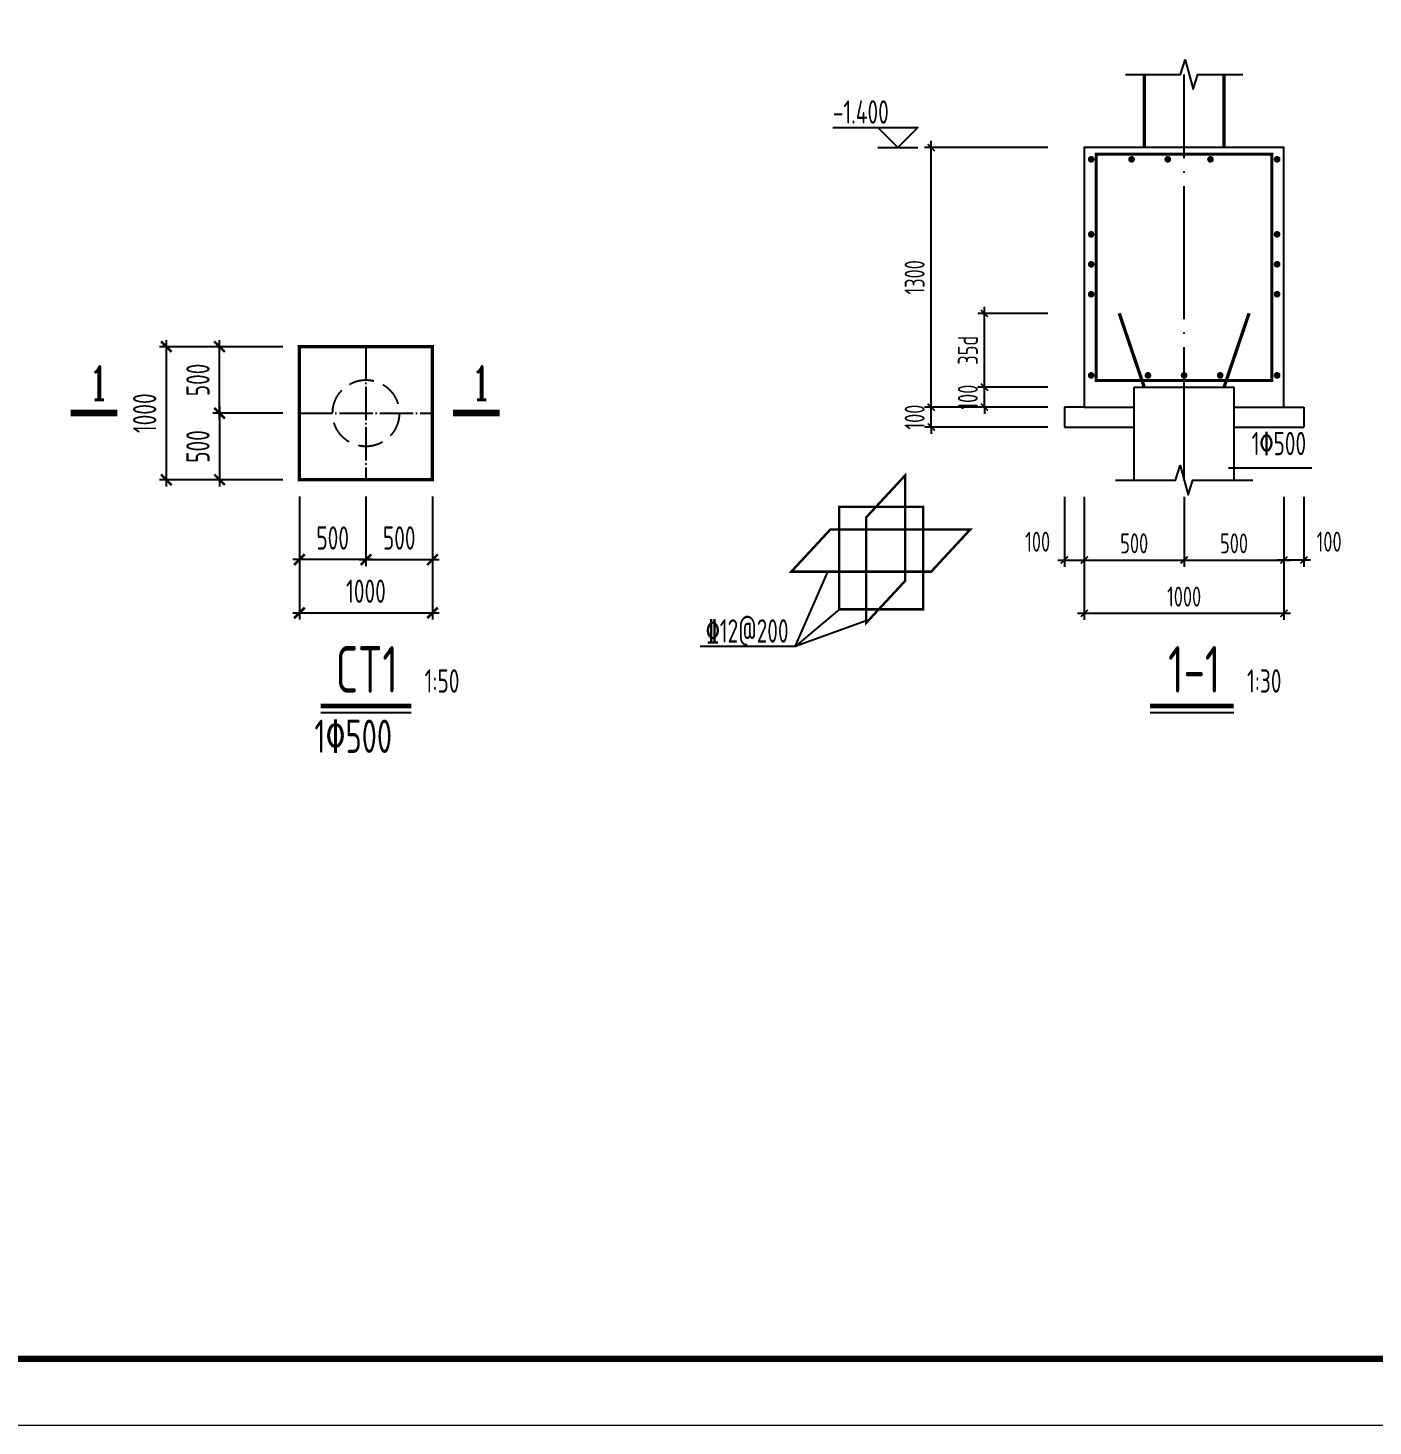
# Model space of a CAD drawing. Extents: x 287149 to 898857, y 100802 to 160212.
# Drawn here: x 545001 to 565214, y 100812 to 121822 of the extents above; entities that cross this region are included whole.
import ezdxf
from ezdxf.enums import TextEntityAlignment as Align

# ---------------------------------------------------------------- set-up
doc = ezdxf.new("R2010")
doc.units = 0
doc.header["$LTSCALE"] = 1000
doc.linetypes.add('DASH', pattern=[0.35, 0.25, -0.1])
doc.linetypes.add('DOTE', pattern=[2.42, 2, -0.2, 0.02, -0.2])
doc.layers.get('0').update_dxf_attribs({"linetype": 'CONTINUOUS'})
doc.layers.get('DEFPOINTS').update_dxf_attribs({"linetype": 'CONTINUOUS'})
for name, color, linetype in [('AXIS', 8, 'DOTE'), ('COLU', 7, 'CONTINUOUS'), ('CT', 255, 'CONTINUOUS'), ('DIM', 3, 'CONTINUOUS'), ('FRAME', 3, 'CONTINUOUS'), ('TEXT', 7, 'CONTINUOUS'), ('THIN', 7, 'CONTINUOUS'), ('ZJ', 1, 'CONTINUOUS'), ('填充', 8, 'CONTINUOUS')]:
    doc.layers.add(name, color=color, linetype=linetype)
doc.layers.add('rein', color=1, linetype='CONTINUOUS', lineweight=18)
doc.styles.add('COMPLEX', font='COMPLEX')
doc.styles.add('TSSD_Dimension', font='tssdeng.shx', dxfattribs={"width": 0.7, "bigfont": 'hztxt.shx'})
doc.styles.add('TSSD_Label', font='tssdeng.shx', dxfattribs={"width": 0.7, "bigfont": 'aHzTXT.shx'})
doc.styles.add('TSSD_Rein', font='tssdeng.shx', dxfattribs={"width": 0.7, "bigfont": 'hztxt.shx'})
doc.dimstyles.new('TSSD_30_100', dxfattribs={"dimtxt": 300, "dimasz": 100, "dimexe": 100, "dimexo": 250, "dimgap": 100, "dimtad": 1, "dimdec": 0, "dimlfac": 0.333333, "dimzin": 0, "dimdsep": 46, "dimtxsty": 'TSSD_Dimension', "dimblk": 'ARCHTICK', "dimcen": 0, "dimdle": 100, "dimclrt": 7, "dimadec": 0, "dimazin": 0, "dimtfac": 1, "dimtdec": 0, "dimtix": 1, "dimtmove": 2, "dimatfit": 3, "dimfxl": 100, "dimtolj": 1, "dimtzin": 0, "dimarcsym": 0})
doc.dimstyles.new('TSSD_50_100', dxfattribs={"dimtxt": 350, "dimasz": 150, "dimexe": 100, "dimexo": 250, "dimgap": 150, "dimtad": 1, "dimdec": 0, "dimlfac": 0.5, "dimzin": 0, "dimdsep": 46, "dimtxsty": 'TSSD_Dimension', "dimblk": 'ARCHTICK', "dimcen": 0, "dimdle": 100, "dimclrd": 3, "dimclre": 3, "dimclrt": 7, "dimadec": 0, "dimazin": 0, "dimtfac": 1, "dimtdec": 0, "dimtix": 1, "dimtmove": 2, "dimatfit": 3, "dimfxl": 100, "dimtolj": 1, "dimtzin": 0, "dimarcsym": 0})

# ---------------------------------------------------------------- blocks, each defined once
blk = doc.blocks.new('A$C2F0C53E4')
at = {"layer": 'FRAME'}
for points in [[(10, 42010, 20, 20, 0), (10, 10, 20, 20, 0), (59410, 10, 20, 20, 0), (59410, 42010, 20, 20, 0)], [(2510, 41010, 100, 100, 0), (2510, 1010, 100, 100, 0), (58410, 1010, 100, 100, 0), (58410, 41010, 100, 100, 0)]]:
    blk.add_lwpolyline(points, format="xyseb", close=True, dxfattribs=at)
blk = doc.blocks.new('_ARCHTICK')
at = {"color": 0}
blk.add_lwpolyline([(-0.53, -0.53, 0.25, 0.25, 0), (0.53, 0.53, 0.5, 0.5, 0)], format="xyseb", dxfattribs=at)
blk = doc.blocks.new('*D61')
at = {"layer": 'DEFPOINTS', "color": 0}
for p in [(549080, 115032), (550080, 115032), (549080, 113832)]:
    blk.add_point(p, dxfattribs=at)
at = {"layer": 'DIM', "color": 3, "lineweight": -2}
for p, q in [((549080, 114782), (549080, 113732)), ((550080, 114782), (550080, 113732)), ((550180, 113832), (548980, 113832))]:
    blk.add_line(p, q, dxfattribs=at)
at = {"layer": 'DIM', "color": 3, "lineweight": -2, "xscale": 150, "yscale": 150, "zscale": 150, "rotation": 180}
blk.add_blockref('_ARCHTICK', (549080, 113832), dxfattribs=at)
at = {"layer": 'DIM', "color": 3, "lineweight": -2, "xscale": 150, "yscale": 150, "zscale": 150}
blk.add_blockref('_ARCHTICK', (550080, 113832), dxfattribs=at)
at = {"layer": 'DIM', "color": 7, "insert": (549580, 114157), "char_height": 350, "attachment_point": 5, "style": 'TSSD_Dimension'}
blk.add_mtext('\\A1;500', dxfattribs=at)
blk = doc.blocks.new('*D62')
at = {"layer": 'DEFPOINTS', "color": 0}
for p in [(550080, 115032), (551080, 115032), (551080, 113832)]:
    blk.add_point(p, dxfattribs=at)
at = {"layer": 'DIM', "color": 3, "lineweight": -2}
for p, q in [((550080, 114782), (550080, 113732)), ((551080, 114782), (551080, 113732)), ((549980, 113832), (551180, 113832))]:
    blk.add_line(p, q, dxfattribs=at)
at = {"layer": 'DIM', "color": 3, "lineweight": -2, "xscale": 150, "yscale": 150, "zscale": 150, "rotation": 180}
blk.add_blockref('_ARCHTICK', (550080, 113832), dxfattribs=at)
at = {"layer": 'DIM', "color": 3, "lineweight": -2, "xscale": 150, "yscale": 150, "zscale": 150}
blk.add_blockref('_ARCHTICK', (551080, 113832), dxfattribs=at)
at = {"layer": 'DIM', "color": 7, "insert": (550580, 114157), "char_height": 350, "attachment_point": 5, "style": 'TSSD_Dimension'}
blk.add_mtext('\\A1;500', dxfattribs=at)
blk = doc.blocks.new('*D63')
at = {"layer": 'DEFPOINTS', "color": 0}
for p in [(549080, 115032), (551080, 115032), (551080, 113032)]:
    blk.add_point(p, dxfattribs=at)
at = {"layer": 'DIM', "color": 3, "lineweight": -2}
for p, q in [((549080, 114782), (549080, 112932)), ((551080, 114782), (551080, 112932)), ((548980, 113032), (551180, 113032))]:
    blk.add_line(p, q, dxfattribs=at)
at = {"layer": 'DIM', "color": 3, "lineweight": -2, "xscale": 150, "yscale": 150, "zscale": 150, "rotation": 180}
blk.add_blockref('_ARCHTICK', (549080, 113032), dxfattribs=at)
at = {"layer": 'DIM', "color": 3, "lineweight": -2, "xscale": 150, "yscale": 150, "zscale": 150}
blk.add_blockref('_ARCHTICK', (551080, 113032), dxfattribs=at)
at = {"layer": 'DIM', "color": 7, "insert": (550080, 113357), "char_height": 350, "attachment_point": 5, "style": 'TSSD_Dimension'}
blk.add_mtext('\\A1;1000', dxfattribs=at)
blk = doc.blocks.new('*D64')
at = {"layer": 'DEFPOINTS', "color": 0}
for p in [(547880, 117032), (549080, 117032), (549080, 116032)]:
    blk.add_point(p, dxfattribs=at)
at = {"layer": 'DIM', "color": 3, "lineweight": -2}
for p, q in [((548830, 117032), (547780, 117032)), ((547880, 115932), (547880, 117132)), ((548830, 116032), (547780, 116032))]:
    blk.add_line(p, q, dxfattribs=at)
at = {"layer": 'DIM', "color": 3, "lineweight": -2, "xscale": 150, "yscale": 150, "zscale": 150}
for p, rotation in [((547880, 117032), 90), ((547880, 116032), 270)]:
    blk.add_blockref('_ARCHTICK', p, dxfattribs=dict(at, rotation=rotation))
at = {"layer": 'DIM', "color": 7, "insert": (547555, 116532), "char_height": 350, "attachment_point": 5, "rotation": 90, "style": 'TSSD_Dimension'}
blk.add_mtext('\\A1;500', dxfattribs=at)
blk = doc.blocks.new('*D65')
at = {"layer": 'DEFPOINTS', "color": 0}
for p in [(549080, 116032), (547880, 115032), (549080, 115032)]:
    blk.add_point(p, dxfattribs=at)
at = {"layer": 'DIM', "color": 3, "lineweight": -2}
for p, q in [((548830, 116032), (547780, 116032)), ((547880, 116132), (547880, 114932)), ((548830, 115032), (547780, 115032))]:
    blk.add_line(p, q, dxfattribs=at)
at = {"layer": 'DIM', "color": 3, "lineweight": -2, "xscale": 150, "yscale": 150, "zscale": 150}
for p, rotation in [((547880, 116032), 90), ((547880, 115032), 270)]:
    blk.add_blockref('_ARCHTICK', p, dxfattribs=dict(at, rotation=rotation))
at = {"layer": 'DIM', "color": 7, "insert": (547555, 115532), "char_height": 350, "attachment_point": 5, "rotation": 90, "style": 'TSSD_Dimension'}
blk.add_mtext('\\A1;500', dxfattribs=at)
blk = doc.blocks.new('*D66')
at = {"layer": 'DEFPOINTS', "color": 0}
for p in [(549080, 117032), (547080, 115032), (549080, 115032)]:
    blk.add_point(p, dxfattribs=at)
at = {"layer": 'DIM', "color": 3, "lineweight": -2}
for p, q in [((548830, 117032), (546980, 117032)), ((547080, 117132), (547080, 114932)), ((548830, 115032), (546980, 115032))]:
    blk.add_line(p, q, dxfattribs=at)
at = {"layer": 'DIM', "color": 3, "lineweight": -2, "xscale": 150, "yscale": 150, "zscale": 150}
for p, rotation in [((547080, 117032), 90), ((547080, 115032), 270)]:
    blk.add_blockref('_ARCHTICK', p, dxfattribs=dict(at, rotation=rotation))
at = {"layer": 'DIM', "color": 7, "insert": (546755, 116032), "char_height": 350, "attachment_point": 5, "rotation": 90, "style": 'TSSD_Dimension'}
blk.add_mtext('\\A1;1000', dxfattribs=at)
blk = doc.blocks.new('*D67')
at = {"layer": 'DEFPOINTS', "color": 0}
for p in [(558575, 116124), (560575, 116124), (560575, 115824)]:
    blk.add_point(p, dxfattribs=at)
at = {"layer": 'DIM', "color": 0, "lineweight": -2}
for p, q in [((558575, 116124), (558575, 116224)), ((560325, 116124), (558475, 116124)), ((558575, 115824), (558575, 116124)), ((560325, 115824), (558475, 115824)), ((558575, 115824), (558575, 115724))]:
    blk.add_line(p, q, dxfattribs=at)
at = {"layer": 'DIM', "color": 0, "lineweight": -2, "xscale": 100, "yscale": 100, "zscale": 100}
for p, rotation in [((558575, 116124), 270), ((558575, 115824), 90)]:
    blk.add_blockref('_ARCHTICK', p, dxfattribs=dict(at, rotation=rotation))
at = {"layer": 'DIM', "color": 7, "insert": (558325, 115974), "char_height": 300, "attachment_point": 5, "rotation": 90, "style": 'TSSD_Dimension'}
blk.add_mtext('\\A1;100', dxfattribs=at)
blk = doc.blocks.new('*D68')
at = {"layer": 'DEFPOINTS', "color": 0}
for p in [(559375, 116424), (560575, 116424), (560575, 116124)]:
    blk.add_point(p, dxfattribs=at)
at = {"layer": 'DIM', "color": 0, "lineweight": -2}
for p, q in [((560325, 116424), (559275, 116424)), ((559375, 116424), (559375, 116524)), ((559375, 116124), (559375, 116424)), ((560325, 116124), (559275, 116124)), ((559375, 116124), (559375, 116024))]:
    blk.add_line(p, q, dxfattribs=at)
at = {"layer": 'DIM', "color": 0, "lineweight": -2, "xscale": 100, "yscale": 100, "zscale": 100}
for p, rotation in [((559375, 116424), 270), ((559375, 116124), 90)]:
    blk.add_blockref('_ARCHTICK', p, dxfattribs=dict(at, rotation=rotation))
at = {"layer": 'DIM', "color": 7, "insert": (559125, 116274), "char_height": 300, "attachment_point": 5, "rotation": 90, "style": 'TSSD_Dimension'}
blk.add_mtext('\\A1;100', dxfattribs=at)
blk = doc.blocks.new('*D69')
at = {"layer": 'DEFPOINTS', "color": 0}
for p in [(558575, 120024), (560575, 120024), (560575, 116124)]:
    blk.add_point(p, dxfattribs=at)
at = {"layer": 'DIM', "color": 0, "lineweight": -2}
for p, q in [((560325, 120024), (558475, 120024)), ((558575, 116024), (558575, 120124)), ((560325, 116124), (558475, 116124))]:
    blk.add_line(p, q, dxfattribs=at)
at = {"layer": 'DIM', "color": 0, "lineweight": -2, "xscale": 100, "yscale": 100, "zscale": 100}
for p, rotation in [((558575, 120024), 90), ((558575, 116124), 270)]:
    blk.add_blockref('_ARCHTICK', p, dxfattribs=dict(at, rotation=rotation))
at = {"layer": 'DIM', "color": 7, "insert": (558325, 118074), "char_height": 300, "attachment_point": 5, "rotation": 90, "style": 'TSSD_Dimension'}
blk.add_mtext('\\A1;1300', dxfattribs=at)
blk = doc.blocks.new('*D70')
at = {"layer": 'DEFPOINTS', "color": 0}
for p in [(559375, 117533), (560575, 117533), (560575, 116424)]:
    blk.add_point(p, dxfattribs=at)
at = {"layer": 'DIM', "color": 0, "lineweight": -2}
for p, q in [((560325, 117533), (559275, 117533)), ((559375, 116324), (559375, 117633)), ((560325, 116424), (559275, 116424))]:
    blk.add_line(p, q, dxfattribs=at)
at = {"layer": 'DIM', "color": 0, "lineweight": -2, "xscale": 100, "yscale": 100, "zscale": 100}
for p, rotation in [((559375, 117533), 90), ((559375, 116424), 270)]:
    blk.add_blockref('_ARCHTICK', p, dxfattribs=dict(at, rotation=rotation))
at = {"layer": 'DIM', "color": 7, "insert": (559125, 116979), "char_height": 300, "attachment_point": 5, "rotation": 90, "style": 'TSSD_Dimension'}
blk.add_mtext('\\A1;35d', dxfattribs=at)
blk = doc.blocks.new('*D71')
at = {"layer": 'DEFPOINTS', "color": 0}
for p in [(560875, 115026), (562375, 115026), (562375, 113826)]:
    blk.add_point(p, dxfattribs=at)
at = {"layer": 'DIM', "color": 0, "lineweight": -2}
for p, q in [((560875, 114776), (560875, 113726)), ((562375, 114776), (562375, 113726)), ((560775, 113826), (562475, 113826))]:
    blk.add_line(p, q, dxfattribs=at)
at = {"layer": 'DIM', "color": 0, "lineweight": -2, "xscale": 100, "yscale": 100, "zscale": 100, "rotation": 180}
blk.add_blockref('_ARCHTICK', (560875, 113826), dxfattribs=at)
at = {"layer": 'DIM', "color": 0, "lineweight": -2, "xscale": 100, "yscale": 100, "zscale": 100}
blk.add_blockref('_ARCHTICK', (562375, 113826), dxfattribs=at)
at = {"layer": 'DIM', "color": 7, "insert": (561625, 114076), "char_height": 300, "attachment_point": 5, "style": 'TSSD_Dimension'}
blk.add_mtext('\\A1;500', dxfattribs=at)
blk = doc.blocks.new('*D72')
at = {"layer": 'DEFPOINTS', "color": 0}
for p in [(562375, 115026), (563875, 115026), (563875, 113826)]:
    blk.add_point(p, dxfattribs=at)
at = {"layer": 'DIM', "color": 0, "lineweight": -2}
for p, q in [((562375, 114776), (562375, 113726)), ((563875, 114776), (563875, 113726)), ((562275, 113826), (563975, 113826))]:
    blk.add_line(p, q, dxfattribs=at)
at = {"layer": 'DIM', "color": 0, "lineweight": -2, "xscale": 100, "yscale": 100, "zscale": 100, "rotation": 180}
blk.add_blockref('_ARCHTICK', (562375, 113826), dxfattribs=at)
at = {"layer": 'DIM', "color": 0, "lineweight": -2, "xscale": 100, "yscale": 100, "zscale": 100}
blk.add_blockref('_ARCHTICK', (563875, 113826), dxfattribs=at)
at = {"layer": 'DIM', "color": 7, "insert": (563125, 114076), "char_height": 300, "attachment_point": 5, "style": 'TSSD_Dimension'}
blk.add_mtext('\\A1;500', dxfattribs=at)
blk = doc.blocks.new('*D73')
at = {"layer": 'DEFPOINTS', "color": 0}
for p in [(563875, 115026), (564175, 115026), (563875, 113826)]:
    blk.add_point(p, dxfattribs=at)
at = {"layer": 'DIM', "color": 0, "lineweight": -2}
for p, q in [((563875, 114776), (563875, 113726)), ((564175, 114776), (564175, 113726)), ((564275, 113826), (563775, 113826))]:
    blk.add_line(p, q, dxfattribs=at)
at = {"layer": 'DIM', "color": 0, "lineweight": -2, "xscale": 100, "yscale": 100, "zscale": 100, "rotation": 180}
blk.add_blockref('_ARCHTICK', (563875, 113826), dxfattribs=at)
at = {"layer": 'DIM', "color": 0, "lineweight": -2, "xscale": 100, "yscale": 100, "zscale": 100}
blk.add_blockref('_ARCHTICK', (564175, 113826), dxfattribs=at)
at = {"layer": 'DIM', "color": 7, "insert": (564554, 114101), "char_height": 300, "attachment_point": 5, "style": 'TSSD_Dimension'}
blk.add_mtext('\\A1;100', dxfattribs=at)
blk = doc.blocks.new('*D74')
at = {"layer": 'DEFPOINTS', "color": 0}
for p in [(560575, 115026), (560875, 115026), (560875, 113826)]:
    blk.add_point(p, dxfattribs=at)
at = {"layer": 'DIM', "color": 0, "lineweight": -2}
for p, q in [((560575, 114776), (560575, 113726)), ((560875, 114776), (560875, 113726)), ((560475, 113826), (560975, 113826))]:
    blk.add_line(p, q, dxfattribs=at)
at = {"layer": 'DIM', "color": 0, "lineweight": -2, "xscale": 100, "yscale": 100, "zscale": 100, "rotation": 180}
blk.add_blockref('_ARCHTICK', (560575, 113826), dxfattribs=at)
at = {"layer": 'DIM', "color": 0, "lineweight": -2, "xscale": 100, "yscale": 100, "zscale": 100}
blk.add_blockref('_ARCHTICK', (560875, 113826), dxfattribs=at)
at = {"layer": 'DIM', "color": 7, "insert": (560174, 114101), "char_height": 300, "attachment_point": 5, "style": 'TSSD_Dimension'}
blk.add_mtext('\\A1;100', dxfattribs=at)
blk = doc.blocks.new('*D75')
at = {"layer": 'DEFPOINTS', "color": 0}
for p in [(560875, 115026), (563875, 115026), (563875, 113026)]:
    blk.add_point(p, dxfattribs=at)
at = {"layer": 'DIM', "color": 0, "lineweight": -2}
for p, q in [((560875, 114776), (560875, 112926)), ((563875, 114776), (563875, 112926)), ((560775, 113026), (563975, 113026))]:
    blk.add_line(p, q, dxfattribs=at)
at = {"layer": 'DIM', "color": 0, "lineweight": -2, "xscale": 100, "yscale": 100, "zscale": 100, "rotation": 180}
blk.add_blockref('_ARCHTICK', (560875, 113026), dxfattribs=at)
at = {"layer": 'DIM', "color": 0, "lineweight": -2, "xscale": 100, "yscale": 100, "zscale": 100}
blk.add_blockref('_ARCHTICK', (563875, 113026), dxfattribs=at)
at = {"layer": 'DIM', "color": 7, "insert": (562375, 113276), "char_height": 300, "attachment_point": 5, "style": 'TSSD_Dimension'}
blk.add_mtext('\\A1;1000', dxfattribs=at)

msp = doc.modelspace()

# ---------------------------------------------------------------- linework, layer by layer
at = {"layer": 'AXIS'}
msp.add_line((562375.066, 115026.102), (562375.066, 121122.871), dxfattribs=at)
at = {"layer": 'AXIS', "ltscale": 0.25}
for points in [[(550079.532, 117032.409), (550079.532, 115032.409)], [(549079.532, 116032.409), (551079.532, 116032.409)]]:
    msp.add_lwpolyline(points, dxfattribs=at)
at = {"layer": 'COLU', "const_width": 50}
for points in [[(561775.066, 120024.286), (561775.066, 121122.871)], [(562975.066, 120024.286), (562975.066, 121122.871)]]:
    msp.add_lwpolyline(points, dxfattribs=at)
msp.add_lwpolyline([(549079.532, 117032.409), (549079.532, 115032.409), (551079.532, 115032.409), (551079.532, 117032.409)], close=True, dxfattribs=at)
at = {"layer": 'CT'}
for p, q in [((560875.066, 116124.286), (560575.066, 116124.286)), ((560575.066, 116124.286), (560575.066, 115824.286)), ((563875.066, 116124.286), (564175.066, 116124.286)), ((564175.066, 116124.286), (564175.066, 115824.286)), ((560575.066, 115824.286), (561625.066, 115824.286)), ((563125.066, 115824.286), (564175.066, 115824.286))]:
    msp.add_line(p, q, dxfattribs=at)
msp.add_lwpolyline([(563125.066, 116124.286), (563875.066, 116124.286), (563875.066, 120024.286), (560875.066, 120024.286), (560875.066, 116124.286), (561625.066, 116124.286)], dxfattribs=at)
at = {"layer": 'rein', "const_width": 50}
for points in [[(561003.391, 119847.513, 1), (560953.391, 119847.513, 1)], [(561560.488, 119847.513, -1), (561610.488, 119847.513, -1)], [(562104.235, 119847.513, -1), (562154.235, 119847.513, -1)], [(562745.896, 119847.513, -1), (562795.896, 119847.513, -1)], [(563746.74, 119847.513, -1), (563796.74, 119847.513, -1)], [(561003.391, 118720.337, -1), (560953.391, 118720.337, -1)], [(563746.74, 118720.337, 1), (563796.74, 118720.337, 1)], [(561003.391, 118270.337, -1), (560953.391, 118270.337, -1)], [(563746.74, 118270.337, 1), (563796.74, 118270.337, 1)], [(561003.391, 117820.337, -1), (560953.391, 117820.337, -1)], [(563746.74, 117820.337, 1), (563796.74, 117820.337, 1)], [(561003.391, 116601.059, -1), (560953.391, 116601.059, -1)], [(561806.318, 116601.059, 1), (561856.318, 116601.059, 1)], [(562350.066, 116601.059, 1), (562400.066, 116601.059, 1)], [(562941.726, 116601.059, -1), (562891.726, 116601.059, -1)], [(563746.74, 116601.059, 1), (563796.74, 116601.059, 1)]]:
    msp.add_lwpolyline(points, format="xyb", close=True, dxfattribs=at)
at = {"layer": 'rein'}
for points, const_width in [([(563695.066, 116524.286), (563695.066, 116524.286), (563695.066, 119924.286), (561055.066, 119924.286), (561055.066, 116524.286), (563695.066, 116524.286)], 45), ([(561775.492, 116424.286), (561399.798, 117533.31), (561399.798, 117533.31)], 50), ([(562974.639, 116424.286), (563350.333, 117533.31), (563350.333, 117533.31)], 50), ([(557595.852, 112879.576), (558184.787, 113515.031), (558184.787, 115100.476), (557595.852, 114465.02), (557595.852, 112879.576)], 35.84), ([(557190.54, 114623.712), (558453.362, 114623.712), (558453.362, 113084.975), (557190.54, 113084.975), (557190.54, 114623.712)], 35.84), ([(558573.47, 113650.645), (556471.198, 113650.645), (557060.133, 114286.1), (559162.405, 114286.1), (558573.47, 113650.645)], 35.84)]:
    msp.add_lwpolyline(points, dxfattribs=dict(at, const_width=const_width))
at = {"layer": 'TEXT'}
for p, q in [((563043.874, 115212.679), (564296.035, 115212.679)), ((556529.444, 112525.491), (557021.878, 113650.645)), ((557190.54, 113084.975), (556529.444, 112525.491)), ((557595.852, 112912.98), (556529.444, 112525.491)), ((556529.444, 112525.491), (555102.082, 112525.491)), ((549401.492, 111532.898), (550761.254, 111532.898))]:
    msp.add_line(p, q, dxfattribs=at)
at = {"layer": 'TEXT', "linetype": 'ByBlock'}
msp.add_line((561863.201, 111532.898), (563120.323, 111532.898), dxfattribs=at)
at = {"layer": 'TEXT'}
for points, const_width in [([(545645.126, 116034.719), (546345.126, 116034.719)], 100), ([(551389.096, 116034.719), (552089.096, 116034.719)], 100), ([(550761.254, 111632.898), (549401.492, 111632.898)], 70), ([(563120.323, 111632.898), (561863.201, 111632.898)], 70)]:
    msp.add_lwpolyline(points, dxfattribs=dict(at, const_width=const_width))
at = {"layer": 'THIN'}
for points in [[(561495.066, 121122.871), (562320.066, 121122.871), (562390.066, 121342.871), (562510.066, 120902.871), (562580.066, 121122.871), (563255.066, 121122.871)], [(557096.13, 120324.286), (558374.592, 120324.286), (558074.592, 120024.286), (557774.592, 120324.286)], [(557774.592, 120024.286), (558374.592, 120024.286)], [(561345.066, 115026.102), (562245.066, 115026.102), (562315.066, 115246.102), (562435.066, 114806.102), (562505.066, 115026.102), (563405.066, 115026.102)]]:
    msp.add_lwpolyline(points, dxfattribs=at)
at = {"layer": 'ZJ', "linetype": 'ByBlock'}
for p, q in [((561625.066, 115026.102), (561625.066, 116424.286)), ((561625.066, 116424.286), (563125.066, 116424.286)), ((563125.066, 115026.102), (563125.066, 116424.286))]:
    msp.add_line(p, q, dxfattribs=at)
at = {"layer": 'ZJ', "linetype": 'DASH', "ltscale": 1.5}
msp.add_circle((550079.532, 116032.409), 500, dxfattribs=at)

# ---------------------------------------------------------------- block references
at = {"layer": '填充'}
msp.add_blockref('A$C2F0C53E4', (517436.971, 100811.708), dxfattribs=at)

# ---------------------------------------------------------------- texts
at = {"layer": 'TEXT', "width": 0.7}
for s, style, p in [('1', 'COMPLEX', (545915.832, 116234.339)), ('1', 'COMPLEX', (551659.802, 116234.339)), ('1%%130500', 'TSSD_Rein', (549305.281, 110927.609))]:
    msp.add_text(s, height=500, dxfattribs=dict(at, style=style)).set_placement(p)
at = {"layer": 'TEXT', "style": 'TSSD_Rein', "width": 0.7}
msp.add_text('1%%130500', height=350, dxfattribs=at).set_placement((563799.448, 115296.326), align=Align.BOTTOM_CENTER)
msp.add_text('%%13212@200', height=350, dxfattribs=at).set_placement((556431.197, 112585.491), align=Align.RIGHT)
at = {"layer": 'TEXT', "linetype": 'ByBlock', "style": 'TSSD_Rein', "width": 0.7}
for s, p in [('CT1', (550561.254, 111832.898)), ('1-1', (562920.323, 111833.13))]:
    msp.add_text(s, height=700, dxfattribs=at).set_placement(p, align=Align.RIGHT)
for s, p in [('1:50', (550961.254, 111832.898)), ('1:30', (563320.323, 111832.898))]:
    msp.add_text(s, height=350, dxfattribs=at).set_placement(p)
at = {"layer": 'THIN', "style": 'TSSD_Label', "width": 0.7}
msp.add_text('-1.400', height=350, dxfattribs=at).set_placement((557096.13, 120384.286))

# ---------------------------------------------------------------- dimensions: what is measured, and where the dimension line sits
at = {"layer": 'DIM'}
dim = msp.add_linear_dim(base=(558574.592, 120024.286), p1=(560575.066, 116124.286), p2=(560575.066, 120024.286), angle=90, dimstyle='TSSD_30_100', override={"dimjust": 0}, dxfattribs=at)
dim.commit()
dim.dimension.update_dxf_attribs({"geometry": '*D69', "text_midpoint": (558324.592, 118074.286)})
dim = msp.add_linear_dim(base=(559374.602, 117533.31), p1=(560575.066, 116424.286), p2=(560575.066, 117533.31), angle=90, text='35d', dimstyle='TSSD_30_100', dxfattribs=at)
dim.commit()
dim.dimension.update_dxf_attribs({"geometry": '*D70', "text_midpoint": (559124.602, 116978.798)})
for base, p1, p2, angle, dimstyle, picture, middle in [((547079.532, 115032.409), (549079.532, 117032.409), (549079.532, 115032.409), 270, 'TSSD_50_100', '*D66', (546754.532, 116032.409)), ((547879.532, 117032.409), (549079.532, 116032.409), (549079.532, 117032.409), 270, 'TSSD_50_100', '*D64', (547554.532, 116532.409)), ((559374.602, 116424.286), (560575.066, 116124.286), (560575.066, 116424.286), 90, 'TSSD_30_100', '*D68', (559124.602, 116274.286)), ((558574.592, 116124.286), (560575.066, 115824.286), (560575.066, 116124.286), 90, 'TSSD_30_100', '*D67', (558324.592, 115974.286)), ((547879.532, 115032.409), (549079.532, 116032.409), (549079.532, 115032.409), 270, 'TSSD_50_100', '*D65', (547554.532, 115532.409))]:
    dim = msp.add_linear_dim(base=base, p1=p1, p2=p2, angle=angle, dimstyle=dimstyle, dxfattribs=at)
    dim.commit()
    dim.dimension.update_dxf_attribs({"geometry": picture, "text_midpoint": middle})
for base, p1, p2, dimstyle, picture, middle in [((549079.532, 113832.409), (550079.532, 115032.409), (549079.532, 115032.409), 'TSSD_50_100', '*D61', (549579.532, 114157.409)), ((551079.532, 113032.409), (549079.532, 115032.409), (551079.532, 115032.409), 'TSSD_50_100', '*D63', (550079.532, 113357.409)), ((551079.532, 113832.409), (550079.532, 115032.409), (551079.532, 115032.409), 'TSSD_50_100', '*D62', (550579.532, 114157.409)), ((562375.066, 113826.143), (560875.066, 115026.102), (562375.066, 115026.102), 'TSSD_30_100', '*D71', (561625.066, 114076.143)), ((563875.066, 113026.077), (560875.066, 115026.102), (563875.066, 115026.102), 'TSSD_30_100', '*D75', (562375.066, 113276.077)), ((563875.066, 113826.143), (562375.066, 115026.102), (563875.066, 115026.102), 'TSSD_30_100', '*D72', (563125.066, 114076.143))]:
    dim = msp.add_linear_dim(base=base, p1=p1, p2=p2, dimstyle=dimstyle, dxfattribs=at)
    dim.commit()
    dim.dimension.update_dxf_attribs({"geometry": picture, "text_midpoint": middle})
for base, p1, p2, picture, middle in [((560875.066, 113826.143), (560575.066, 115026.102), (560875.066, 115026.102), '*D74', (560173.805, 114101.143)), ((563875.066, 113826.143), (564175.066, 115026.102), (563875.066, 115026.102), '*D73', (564554.408, 114101.143))]:
    dim = msp.add_linear_dim(base=base, p1=p1, p2=p2, dimstyle='TSSD_30_100', dxfattribs=at)
    dim.commit()
    dim.dimension.update_dxf_attribs({"geometry": picture, "text_midpoint": middle, "dimtype": 160})

doc.saveas('drawing.dxf')
